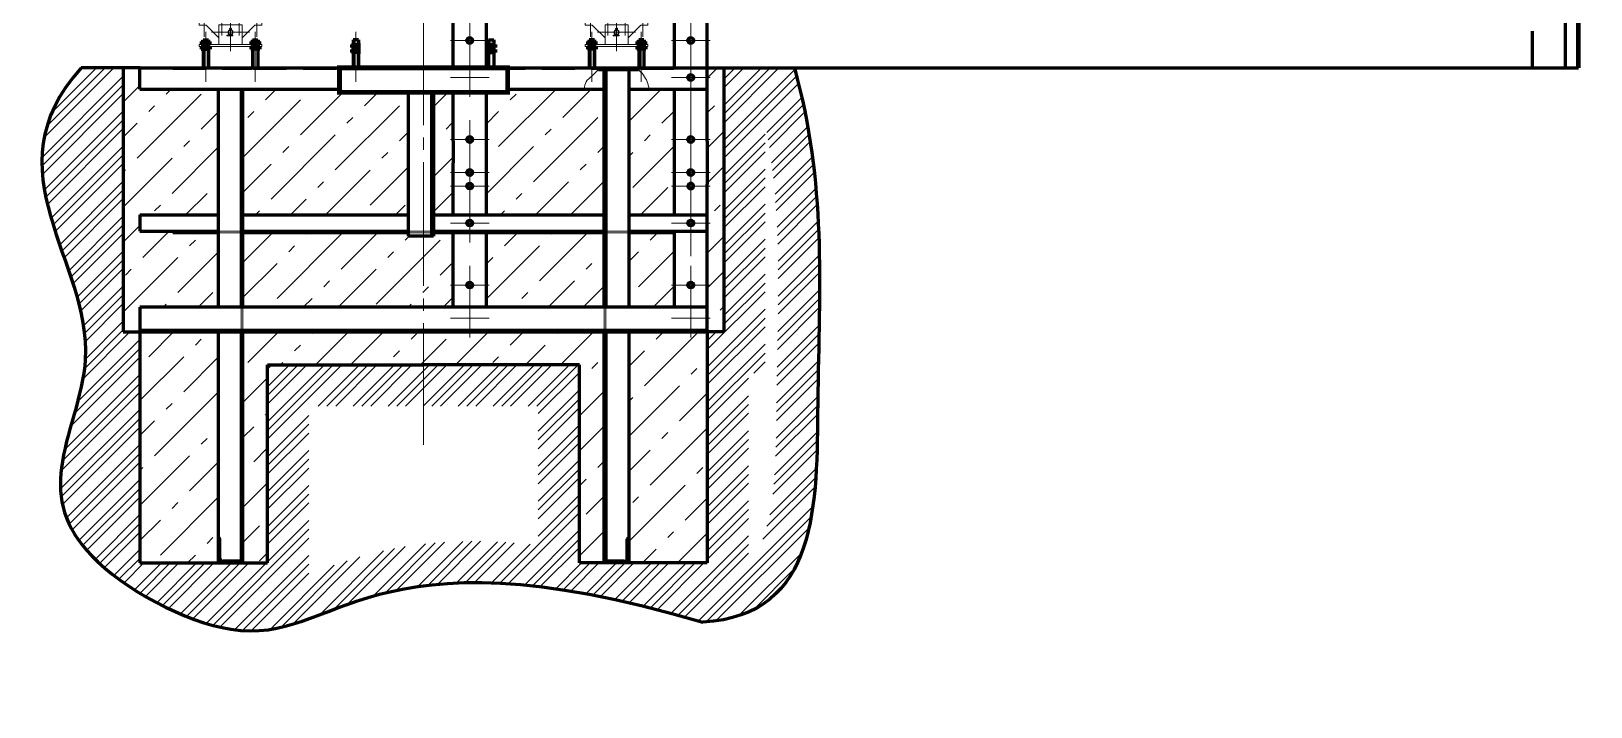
# Model space of a CAD drawing. Header units: millimetres. Extents: x 0 to 594, y 0 to 420.
# Drawn here: x 282.7 to 471.8, y 0 to 81.9 of the extents above; entities that cross this region are included whole.
import ezdxf

# ---------------------------------------------------------------- set-up
doc = ezdxf.new("R2010")
doc.units = ezdxf.units.MM
for name, pattern in [('K5LT32768', [0]), ('K5LT_AXLED', [19.5, 15, -1.5, 1.5, -1.5]), ('K5LT_BASIC', [0]), ('K5LT_DASHED', [6, 4, -2]), ('K5LT_THIN', [0])]:
    doc.linetypes.add(name, pattern=pattern)
doc.layers.add('Системный слой', color=7, linetype='Continuous')
pattern_1 = [(45, (0, 0), (-4.24264, 4.24264), [11, -5]), (45, (9.1924, 9.1924), (-4.24264, 4.24264), [1, -15]), (45, (3.5355, 7.778), (-4.24264, 4.24264), [11, -5]), (45, (12.728, 16.9706), (-4.24264, 4.24264), [1, -15])]

# ---------------------------------------------------------------- blocks, each defined once
blk = doc.blocks.new('U548')
at = {"layer": 'Системный слой', "color": 30, "linetype": 'K5LT_AXLED', "lineweight": 18, "true_color": 0xff8000}
for q in [(362.7, 49.45), (360.36, 47.11), (362.7, 44.77), (365.04, 47.11)]:
    blk.add_line((362.7, 47.11), q, dxfattribs=at)
blk = doc.blocks.new('U549')
at = {"layer": 'Системный слой', "color": 30, "linetype": 'K5LT_AXLED', "lineweight": 18, "true_color": 0xff8000}
for q in [(362.7, 53.45), (360.36, 51.11), (362.7, 48.77), (365.04, 51.11)]:
    blk.add_line((362.7, 51.11), q, dxfattribs=at)
blk = doc.blocks.new('U550')
at = {"layer": 'Системный слой', "color": 30, "linetype": 'K5LT_AXLED', "lineweight": 18, "true_color": 0xff8000}
for q in [(362.7, 60.97), (360.36, 58.63), (362.7, 56.29), (365.04, 58.63)]:
    blk.add_line((362.7, 58.63), q, dxfattribs=at)
blk = doc.blocks.new('U551')
at = {"layer": 'Системный слой', "color": 30, "linetype": 'K5LT_AXLED', "lineweight": 18, "true_color": 0xff8000}
for q in [(362.7, 65.45), (360.36, 63.11), (362.7, 60.77), (365.04, 63.11)]:
    blk.add_line((362.7, 63.11), q, dxfattribs=at)
blk = doc.blocks.new('U552')
at = {"layer": 'Системный слой', "color": 30, "linetype": 'K5LT_AXLED', "lineweight": 18, "true_color": 0xff8000}
for q in [(362.7, 67.09), (360.36, 64.75), (362.7, 62.41), (365.04, 64.75)]:
    blk.add_line((362.7, 64.75), q, dxfattribs=at)
blk = doc.blocks.new('U553')
at = {"layer": 'Системный слой', "color": 30, "linetype": 'K5LT_AXLED', "lineweight": 18, "true_color": 0xff8000}
for q in [(362.7, 71.09), (360.36, 68.75), (362.7, 66.41), (365.04, 68.75)]:
    blk.add_line((362.7, 68.75), q, dxfattribs=at)
blk = doc.blocks.new('U554')
at = {"layer": 'Системный слой', "color": 30, "linetype": 'K5LT_AXLED', "lineweight": 18, "true_color": 0xff8000}
for q in [(362.7, 78.61), (360.36, 76.27), (362.7, 73.93), (365.04, 76.27)]:
    blk.add_line((362.7, 76.27), q, dxfattribs=at)
blk = doc.blocks.new('U555')
at = {"layer": 'Системный слой', "color": 30, "linetype": 'K5LT_AXLED', "lineweight": 18, "true_color": 0xff8000}
for q in [(362.7, 83.09), (360.36, 80.75), (362.7, 78.41), (365.04, 80.75)]:
    blk.add_line((362.7, 80.75), q, dxfattribs=at)
blk = doc.blocks.new('U556')
at = {"layer": 'Системный слой', "color": 30, "linetype": 'K5LT_AXLED', "lineweight": 18, "true_color": 0xff8000}
for q in [(335.91, 49.45), (333.57, 47.11), (335.91, 44.77), (338.25, 47.11)]:
    blk.add_line((335.91, 47.11), q, dxfattribs=at)
blk = doc.blocks.new('U557')
at = {"layer": 'Системный слой', "color": 30, "linetype": 'K5LT_AXLED', "lineweight": 18, "true_color": 0xff8000}
for q in [(335.91, 53.45), (333.57, 51.11), (335.91, 48.77), (338.25, 51.11)]:
    blk.add_line((335.91, 51.11), q, dxfattribs=at)
blk = doc.blocks.new('U558')
at = {"layer": 'Системный слой', "color": 30, "linetype": 'K5LT_AXLED', "lineweight": 18, "true_color": 0xff8000}
for q in [(335.91, 60.97), (333.57, 58.63), (335.91, 56.29), (338.25, 58.63)]:
    blk.add_line((335.91, 58.63), q, dxfattribs=at)
blk = doc.blocks.new('U559')
at = {"layer": 'Системный слой', "color": 30, "linetype": 'K5LT_AXLED', "lineweight": 18, "true_color": 0xff8000}
for q in [(335.91, 65.45), (333.57, 63.11), (335.91, 60.77), (338.25, 63.11)]:
    blk.add_line((335.91, 63.11), q, dxfattribs=at)
blk = doc.blocks.new('U560')
at = {"layer": 'Системный слой', "color": 30, "linetype": 'K5LT_AXLED', "lineweight": 18, "true_color": 0xff8000}
for q in [(335.91, 67.09), (333.57, 64.75), (335.91, 62.41), (338.25, 64.75)]:
    blk.add_line((335.91, 64.75), q, dxfattribs=at)
blk = doc.blocks.new('U561')
at = {"layer": 'Системный слой', "color": 30, "linetype": 'K5LT_AXLED', "lineweight": 18, "true_color": 0xff8000}
for q in [(335.91, 71.09), (333.57, 68.75), (335.91, 66.41), (338.25, 68.75)]:
    blk.add_line((335.91, 68.75), q, dxfattribs=at)
blk = doc.blocks.new('U562')
at = {"layer": 'Системный слой', "color": 30, "linetype": 'K5LT_AXLED', "lineweight": 18, "true_color": 0xff8000}
for q in [(335.91, 78.61), (333.57, 76.27), (335.91, 73.93), (338.25, 76.27)]:
    blk.add_line((335.91, 76.27), q, dxfattribs=at)
blk = doc.blocks.new('U563')
at = {"layer": 'Системный слой', "color": 30, "linetype": 'K5LT_AXLED', "lineweight": 18, "true_color": 0xff8000}
for q in [(335.91, 83.09), (333.57, 80.75), (335.91, 78.41), (338.25, 80.75)]:
    blk.add_line((335.91, 80.75), q, dxfattribs=at)
blk = doc.blocks.new('U582')
at = {"layer": 'Системный слой', "color": 7, "linetype": 'K5LT32768', "lineweight": 18}
for p, q in [((284.06, 66.59), (293.91, 76.44)), ((284.32, 68.98), (292.77, 77.43)), ((284.66, 70.38), (291.71, 77.43)), ((285.25, 72.03), (290.65, 77.43)), ((366.71, 70.75), (373.38, 77.43)), ((366.71, 75), (369.14, 77.43)), ((366.71, 71.82), (372.32, 77.43)), ((366.71, 76.06), (368.08, 77.43)), ((366.71, 72.88), (371.26, 77.43)), ((366.71, 77.12), (367.02, 77.43)), ((366.71, 68.63), (375.32, 77.24)), ((366.71, 67.57), (375.54, 76.41)), ((284.05, 65.53), (293.91, 75.38)), ((284.11, 64.52), (293.91, 74.32)), ((366.71, 66.51), (375.76, 75.56)), ((371.93, 69.61), (376.17, 73.85)), ((284.35, 62.65), (293.91, 72.2)), ((372.09, 68.71), (376.36, 72.98)), ((372.24, 67.8), (376.54, 72.1)), ((284.52, 61.76), (293.91, 71.14)), ((284.72, 60.89), (293.91, 70.08)), ((372.5, 65.94), (376.88, 70.32)), ((366.71, 64.39), (371.71, 69.39)), ((366.71, 63.33), (371.71, 68.33)), ((372.62, 65), (377.04, 69.42)), ((372.73, 64.05), (377.19, 68.5)), ((285.16, 59.21), (293.91, 67.96)), ((285.41, 58.4), (293.91, 66.9)), ((366.71, 62.27), (371.71, 67.27)), ((372.92, 62.11), (377.45, 66.65)), ((285.66, 57.59), (293.91, 65.84)), ((366.71, 60.15), (371.71, 65.15)), ((372.99, 61.13), (377.57, 65.71)), ((373.06, 60.14), (377.68, 64.76)), ((286.2, 56), (293.91, 63.72)), ((286.47, 55.21), (293.91, 62.66)), ((366.71, 59.09), (371.71, 64.09)), ((366.71, 58.03), (371.71, 63.03)), ((373.17, 58.13), (377.87, 62.83)), ((286.74, 54.43), (293.91, 61.59)), ((366.71, 55.91), (371.71, 60.91)), ((373.21, 57.11), (377.95, 61.85)), ((373.25, 56.08), (378.03, 60.86)), ((287.29, 52.85), (293.91, 59.47)), ((366.71, 54.84), (371.71, 59.84)), ((366.71, 53.78), (371.71, 58.78)), ((373.29, 54), (378.14, 58.86)), ((287.55, 52.06), (293.91, 58.41)), ((287.81, 51.26), (293.91, 57.35)), ((373.3, 52.95), (378.19, 57.84)), ((373.31, 51.9), (378.23, 56.82)), ((288.3, 49.63), (293.91, 55.23)), ((366.71, 51.66), (371.71, 56.66)), ((366.71, 50.6), (371.71, 55.6)), ((288.53, 48.79), (293.91, 54.17)), ((288.74, 47.94), (293.91, 53.11)), ((366.71, 49.54), (371.71, 54.54)), ((373.29, 48.7), (378.3, 53.7)), ((373.3, 49.77), (378.28, 54.75)), ((366.71, 47.42), (371.71, 52.42)), ((366.71, 46.36), (371.71, 51.36)), ((373.28, 47.63), (378.31, 52.65)), ((289.08, 46.16), (293.91, 50.99)), ((289.21, 45.23), (293.91, 49.93)), ((364.71, 43.3), (371.71, 50.3)), ((373.23, 44.39), (378.3, 49.47)), ((373.25, 45.47), (378.31, 50.53)), ((289.3, 44.25), (293.91, 48.87)), ((364.71, 41.18), (371.71, 48.18)), ((373.21, 43.31), (378.29, 48.4)), ((289, 39.71), (294.72, 45.43)), ((289.2, 40.97), (293.91, 45.68)), ((289.31, 42.14), (293.91, 46.75)), ((364.71, 40.12), (371.71, 47.12)), ((364.71, 39.06), (371.71, 46.06)), ((364.71, 44.36), (365.78, 45.43)), ((364.71, 45.42), (364.72, 45.43)), ((373.17, 41.15), (378.26, 46.24)), ((288.36, 36.96), (295.91, 44.5)), ((364.71, 36.93), (371.71, 43.93)), ((373.13, 38.99), (378.22, 44.09)), ((373.15, 40.07), (378.24, 45.17)), ((287.54, 34.01), (295.91, 42.38)), ((287.96, 35.49), (295.91, 43.44)), ((364.71, 35.87), (371.71, 42.87)), ((370.33, 40.43), (371.71, 41.81)), ((373.1, 36.84), (378.18, 41.92)), ((286.8, 31.15), (295.91, 40.26)), ((311.41, 32.43), (320.41, 41.43)), ((311.41, 36.67), (316.17, 41.43)), ((311.41, 40.91), (311.93, 41.43)), ((311.41, 33.49), (319.35, 41.43)), ((311.41, 37.73), (315.11, 41.43)), ((311.41, 34.55), (318.29, 41.43)), ((311.41, 38.79), (314.05, 41.43)), ((317.54, 36.43), (322.54, 41.43)), ((318.6, 36.43), (323.6, 41.43)), ((319.66, 36.43), (324.66, 41.43)), ((321.78, 36.43), (326.78, 41.43)), ((322.84, 36.43), (327.84, 41.43)), ((323.9, 36.43), (328.9, 41.43)), ((326.02, 36.43), (331.02, 41.43)), ((327.08, 36.43), (332.08, 41.43)), ((328.14, 36.43), (333.14, 41.43)), ((330.26, 36.43), (335.26, 41.43)), ((331.32, 36.43), (336.32, 41.43)), ((332.38, 36.43), (337.38, 41.43)), ((334.51, 36.43), (339.51, 41.43)), ((335.57, 36.43), (340.57, 41.43)), ((336.63, 36.43), (341.63, 41.43)), ((338.75, 36.43), (343.75, 41.43)), ((339.81, 36.43), (344.81, 41.43)), ((340.87, 36.43), (345.87, 41.43)), ((342.99, 36.43), (347.99, 41.43)), ((344.05, 36.43), (349.05, 41.43)), ((344.21, 35.53), (349.21, 40.53)), ((364.71, 34.81), (369.71, 39.81)), ((373.08, 34.7), (378.14, 39.76)), ((373.09, 35.77), (378.16, 40.84)), ((286.37, 28.6), (295.91, 38.14)), ((286.54, 29.83), (295.91, 39.2)), ((344.21, 33.41), (349.21, 38.41)), ((286.3, 26.41), (295.91, 36.02)), ((344.21, 32.34), (349.21, 37.34)), ((344.21, 31.28), (349.21, 36.28)), ((364.71, 32.69), (369.71, 37.69)), ((364.71, 31.63), (369.71, 36.63)), ((373.02, 31.46), (378.1, 36.53)), ((373.05, 32.55), (378.11, 37.61)), ((286.39, 25.44), (295.91, 34.96)), ((311.41, 30.3), (316.41, 35.3)), ((311.41, 29.24), (316.41, 34.24)), ((344.21, 29.16), (349.21, 34.16)), ((364.71, 30.57), (369.71, 35.57)), ((372.99, 30.36), (378.09, 35.46)), ((286.54, 24.53), (295.91, 33.9)), ((311.41, 28.18), (316.41, 33.18)), ((344.21, 28.1), (349.21, 33.1)), ((364.71, 28.45), (369.71, 33.45)), ((364.71, 27.39), (369.71, 32.39)), ((372.78, 26.98), (378.04, 32.24)), ((372.87, 28.13), (378.06, 33.32)), ((287.03, 22.89), (295.91, 31.77)), ((287.34, 22.15), (295.91, 30.71)), ((311.41, 26.06), (316.41, 31.06)), ((344.21, 27.04), (349.21, 32.04)), ((364.71, 26.33), (369.71, 31.33)), ((372.66, 25.79), (378.02, 31.15)), ((287.7, 21.44), (295.91, 29.65)), ((311.41, 25), (316.41, 30)), ((311.41, 23.94), (316.41, 28.94)), ((344.21, 24.92), (349.21, 29.92)), ((344.21, 23.86), (349.21, 28.86)), ((364.71, 24.21), (369.71, 29.21)), ((372.27, 23.28), (377.93, 28.94)), ((288.52, 20.14), (295.91, 27.53)), ((288.97, 19.54), (295.91, 26.47)), ((311.41, 21.82), (316.41, 26.82)), ((344.21, 22.8), (349.21, 27.8)), ((364.71, 23.15), (369.71, 28.15)), ((364.71, 22.09), (369.71, 27.09)), ((371.43, 20.32), (377.77, 26.66)), ((371.94, 21.89), (377.86, 27.81)), ((289.46, 18.96), (295.91, 25.41)), ((311.41, 20.76), (316.41, 25.76)), ((311.41, 19.7), (316.41, 24.7)), ((339.57, 14.98), (349.21, 24.62)), ((344.21, 20.68), (349.21, 25.68)), ((364.71, 19.96), (369.71, 24.96)), ((290.49, 17.87), (295.91, 23.29)), ((340.57, 14.92), (349.21, 23.56)), ((363.65, 10.42), (377.5, 24.27)), ((364.58, 10.29), (377.3, 23.01)), ((364.71, 18.9), (369.71, 23.9)), ((364.71, 17.84), (369.71, 22.84)), ((291.04, 17.36), (295.91, 22.23)), ((291.6, 16.86), (295.91, 21.17)), ((304.76, 9.87), (316.41, 21.52)), ((311.41, 17.58), (316.41, 22.58)), ((342.54, 14.76), (349.21, 21.43)), ((365.76, 10.41), (377.04, 21.69)), ((292.78, 15.92), (295.91, 19.05)), ((305.61, 9.66), (316.41, 20.45)), ((319.43, 11.81), (326.8, 19.18)), ((321.11, 12.42), (328.09, 19.41)), ((324.23, 13.43), (330.55, 19.74)), ((325.68, 13.81), (331.72, 19.86)), ((327.05, 14.13), (332.87, 19.95)), ((329.63, 14.59), (335.09, 20.04)), ((330.85, 14.75), (336.17, 20.06)), ((332.04, 14.87), (337.22, 20.06)), ((334.3, 15.02), (339.29, 20)), ((335.4, 15.05), (340.3, 19.95)), ((336.47, 15.06), (341.29, 19.88)), ((338.56, 15.03), (343.25, 19.72)), ((343.5, 14.66), (349.21, 20.37)), ((344.45, 14.56), (349.21, 19.31)), ((360.33, 11.35), (369.71, 20.72)), ((361.17, 11.12), (369.71, 19.66)), ((293.39, 15.46), (295.91, 17.99)), ((294.01, 15.02), (296.41, 17.43)), ((295.28, 14.18), (298.54, 17.43)), ((295.94, 13.77), (299.6, 17.43)), ((296.6, 13.38), (300.66, 17.43)), ((297.97, 12.62), (302.78, 17.43)), ((298.67, 12.26), (303.84, 17.43)), ((299.38, 11.91), (304.9, 17.43)), ((300.84, 11.25), (307.02, 17.43)), ((301.59, 10.94), (308.08, 17.43)), ((302.36, 10.65), (309.14, 17.43)), ((303.94, 10.11), (311.26, 17.43)), ((307.41, 9.33), (316.41, 18.33)), ((308.37, 9.24), (316.41, 17.27)), ((311.7, 9.38), (319.47, 17.15)), ((313.01, 9.63), (321.07, 17.69)), ((314.46, 10.02), (322.6, 18.16)), ((317.72, 11.16), (325.46, 18.9)), ((346.33, 14.31), (349.45, 17.43)), ((347.25, 14.17), (350.51, 17.43)), ((348.17, 14.03), (351.57, 17.43)), ((349.97, 13.71), (353.69, 17.43)), ((350.87, 13.55), (354.75, 17.43)), ((351.76, 13.37), (355.81, 17.43)), ((353.51, 13.01), (357.93, 17.43)), ((354.38, 12.82), (358.99, 17.43)), ((355.25, 12.62), (360.05, 17.43)), ((356.96, 12.22), (362.18, 17.43)), ((357.81, 12), (363.24, 17.43)), ((358.66, 11.79), (364.3, 17.43)), ((362, 10.89), (369.71, 18.6)), ((368.49, 11.02), (376.16, 18.68)), ((309.4, 9.2), (316.41, 16.21)), ((370.29, 11.75), (375.29, 16.76))]:
    blk.add_line(p, q, dxfattribs=at)
blk = doc.blocks.new('U583')
at = {"layer": 'Системный слой', "color": 5, "linetype": 'K5LT_BASIC', "lineweight": 60, "true_color": 0x0000ff}
for p, q in [((328.5, 57.03), (328.5, 74.47)), ((331.3, 57.03), (331.3, 74.47)), ((331.5, 74.47), (331.5, 57.03)), ((331.5, 57.03), (328.5, 57.03))]:
    blk.add_line(p, q, dxfattribs=at)
blk = doc.blocks.new('U584')
at = {"layer": 'Системный слой', "color": 5, "linetype": 'K5LT_BASIC', "lineweight": 60, "true_color": 0x0000ff}
for p, q in [((355.01, 17.99), (355.01, 20.31)), ((355.13, 20.43), (355.21, 20.43)), ((355.21, 20.43), (355.21, 17.43)), ((352.21, 17.43), (352.21, 17.51)), ((355.21, 17.43), (352.21, 17.43)), ((352.33, 17.63), (354.65, 17.63))]:
    blk.add_line(p, q, dxfattribs=at)
for centre, radius, start, end in [((355.13, 20.31), 0.12, 90, 180), ((352.33, 17.51), 0.12, 90, 180), ((354.65, 17.99), 0.36, 270, 0)]:
    blk.add_arc(centre, radius, start, end, dxfattribs=at)
blk = doc.blocks.new('U585')
at = {"layer": 'Системный слой', "color": 5, "linetype": 'K5LT_BASIC', "lineweight": 60, "true_color": 0x0000ff}
for p, q in [((305.51, 20.43), (305.43, 20.43)), ((305.43, 20.43), (305.43, 17.43)), ((305.63, 17.99), (305.63, 20.31)), ((305.43, 17.43), (308.43, 17.43)), ((308.31, 17.63), (305.99, 17.63)), ((308.43, 17.43), (308.43, 17.51))]:
    blk.add_line(p, q, dxfattribs=at)
for centre, radius, start, end in [((305.51, 20.31), 0.12, 0, 90), ((305.99, 17.99), 0.36, 180, 270), ((308.31, 17.51), 0.12, 0, 90)]:
    blk.add_arc(centre, radius, start, end, dxfattribs=at)
blk = doc.blocks.new('U587')
at = {"layer": 'Системный слой', "color": 30, "linetype": 'K5LT_AXLED', "lineweight": 18, "true_color": 0xff8000}
for q in [(303.73, 87.11), (300.77, 84.15), (303.73, 81.19), (311.13, 84.15)]:
    blk.add_line((303.73, 84.15), q, dxfattribs=at)
blk = doc.blocks.new('U588')
at = {"layer": 'Системный слой', "color": 30, "linetype": 'K5LT_AXLED', "lineweight": 18, "true_color": 0xff8000}
for q in [(305.85, 87.29), (302.89, 84.33), (305.85, 81.37), (308.81, 84.33)]:
    blk.add_line((305.85, 84.33), q, dxfattribs=at)
blk = doc.blocks.new('U589')
at = {"layer": 'Системный слой', "color": 30, "linetype": 'K5LT_AXLED', "lineweight": 18, "true_color": 0xff8000}
for q in [(307.97, 87.29), (305.01, 84.33), (307.97, 81.37), (310.93, 84.33)]:
    blk.add_line((307.97, 84.33), q, dxfattribs=at)
blk = doc.blocks.new('U590')
at = {"layer": 'Системный слой', "color": 30, "linetype": 'K5LT_AXLED', "lineweight": 18, "true_color": 0xff8000}
for q in [(310.09, 87.11), (307.13, 84.15), (310.09, 81.19), (313.05, 84.15)]:
    blk.add_line((310.09, 84.15), q, dxfattribs=at)
blk = doc.blocks.new('U591')
at = {"layer": 'Системный слой', "color": 30, "linetype": 'K5LT_AXLED', "lineweight": 18, "true_color": 0xff8000}
for q in [(306.91, 84.05), (304.61, 81.75), (306.91, 79.45), (309.21, 81.75)]:
    blk.add_line((306.91, 81.75), q, dxfattribs=at)
blk = doc.blocks.new('U586')
at = {"layer": 'Системный слой', "color": 30, "linetype": 'K5LT_AXLED', "lineweight": 18, "true_color": 0xff8000}
for p, q in [((303.11, 83.42), (303.11, 82.63)), ((305.03, 84.83), (304.41, 84.83)), ((307.15, 84.83), (306.67, 84.83)), ((309.41, 84.83), (308.79, 84.83)), ((310.71, 82.63), (310.71, 83.42)), ((303.11, 82.63), (303.97, 82.63)), ((303.97, 82.63), (305.51, 81.09)), ((305.51, 80.27), (305.51, 82.65)), ((305.51, 82.65), (308.31, 82.65)), ((306.48, 81.32), (306.48, 81.38)), ((306.85, 81.38), (306.48, 81.38)), ((306.85, 81.32), (306.48, 81.32)), ((306.8, 82.11), (306.84, 82.04)), ((306.85, 82.14), (306.9, 82.05)), ((306.85, 81.46), (306.85, 81.38)), ((306.89, 81.34), (306.85, 81.38)), ((306.91, 81.38), (306.91, 81.45)), ((306.91, 81.45), (306.91, 81.38)), ((306.92, 82.05), (306.96, 82.14)), ((306.93, 81.34), (306.97, 81.38)), ((306.97, 81.38), (306.97, 81.46)), ((307.21, 81.38), (306.97, 81.38)), ((307.21, 81.32), (306.97, 81.32)), ((306.98, 82.04), (307.01, 82.12)), ((307.21, 81.32), (307.21, 81.38)), ((308.31, 82.65), (308.31, 80.27)), ((308.31, 81.09), (309.85, 82.63)), ((309.85, 82.63), (310.71, 82.63)), ((303.11, 80.27), (310.71, 80.27)), ((303.11, 80.03), (303.11, 80.27)), ((303.11, 80.03), (310.71, 80.03)), ((310.71, 80.03), (310.71, 80.27))]:
    blk.add_line(p, q, dxfattribs=at)
for centre, radius in [((303.73, 84.15), 0.96), ((305.85, 84.33), 0.96), ((307.97, 84.33), 0.96), ((310.09, 84.15), 0.96), ((303.73, 84.15), 0.595), ((303.73, 84.15), 0.592), ((303.73, 84.15), 0.408), ((303.73, 84.15), 0.4), ((303.73, 84.15), 0.36), ((305.85, 84.33), 0.595), ((305.85, 84.33), 0.592), ((305.85, 84.33), 0.408), ((305.85, 84.33), 0.4), ((305.85, 84.33), 0.36), ((307.97, 84.33), 0.595), ((307.97, 84.33), 0.592), ((307.97, 84.33), 0.408), ((307.97, 84.33), 0.4), ((307.97, 84.33), 0.36), ((310.09, 84.15), 0.595), ((310.09, 84.15), 0.592), ((310.09, 84.15), 0.408), ((310.09, 84.15), 0.4), ((310.09, 84.15), 0.36), ((306.91, 81.75), 0.3), ((306.91, 81.75), 0.26)]:
    blk.add_circle(centre, radius, dxfattribs=at)
for centre, radius, start, end in [((303.73, 84.15), 0.96, 45.0995, 168.4047), ((305.85, 84.33), 0.96, 126.919, 148.6118), ((305.85, 84.33), 0.96, 31.3882, 126.919), ((307.97, 84.33), 0.96, 31.3882, 87.5532), ((310.09, 84.15), 0.96, 99.6317, 134.9005), ((303.73, 84.15), 0.96, 168.4047, 229.7718), ((303.24, 84.06), 0.12, 45.6927, 146.2161), ((303.24, 84.06), 0.12, 234.5685, 335.0919), ((303.29, 84.4), 0.12, 194.5685, 295.0919), ((303.29, 84.4), 0.12, 5.6927, 106.2161), ((303.41, 83.77), 0.12, 85.6927, 186.2161), ((303.41, 83.77), 0.12, 274.5685, 15.0919), ((303.55, 84.62), 0.12, 154.5685, 255.0919), ((303.55, 84.62), 0.12, 325.6927, 66.2161), ((303.73, 83.65), 0.12, 125.6927, 226.2161), ((303.9, 84.62), 0.12, 114.5685, 215.0919), ((303.73, 83.65), 0.12, 314.5685, 55.0919), ((303.9, 84.62), 0.12, 285.6927, 26.2161), ((304.05, 83.77), 0.12, 165.6927, 266.2161), ((304.16, 84.4), 0.12, 74.5685, 175.0919), ((304.05, 83.77), 0.12, 354.5685, 95.0919), ((304.16, 84.4), 0.12, 245.6927, 346.2161), ((304.22, 84.07), 0.12, 205.6927, 306.2161), ((304.22, 84.07), 0.12, 34.5685, 135.0919), ((305.38, 84.5), 0.12, 204.8615, 305.3849), ((305.38, 84.15), 0.12, 55.9857, 156.5091), ((305.38, 84.5), 0.12, 15.9857, 116.5091), ((305.38, 84.15), 0.12, 244.8615, 345.3849), ((305.59, 84.76), 0.12, 164.8615, 265.3849), ((305.6, 83.89), 0.12, 95.9857, 196.5091), ((305.59, 84.76), 0.12, 335.9857, 76.5091), ((305.6, 83.89), 0.12, 284.8615, 25.3849), ((305.93, 84.82), 0.12, 124.8615, 225.3849), ((305.94, 83.84), 0.12, 135.9857, 236.5091), ((305.93, 84.82), 0.12, 295.9857, 36.5091), ((305.94, 83.84), 0.12, 324.8615, 65.3849), ((306.23, 84.66), 0.12, 84.8615, 185.3849), ((306.24, 84.01), 0.12, 175.9857, 276.5091), ((306.23, 84.66), 0.12, 255.9857, 356.5091), ((306.24, 84.01), 0.12, 4.8615, 105.3849), ((306.35, 84.34), 0.12, 44.8615, 145.3849), ((306.35, 84.34), 0.12, 215.9857, 316.5091), ((307.48, 84.45), 0.12, 210.8765, 311.3999), ((307.52, 84.11), 0.12, 62.0007, 162.5241), ((307.48, 84.45), 0.12, 22.0007, 122.5241), ((307.52, 84.11), 0.12, 250.8765, 351.3999), ((307.67, 84.73), 0.12, 170.8765, 271.3999), ((307.77, 83.87), 0.12, 102.0007, 202.5241), ((307.67, 84.73), 0.12, 342.0007, 82.5241), ((307.77, 83.87), 0.12, 290.8765, 31.3999), ((308, 84.83), 0.12, 130.8765, 231.3999), ((308.11, 83.85), 0.12, 142.0007, 242.5241), ((308, 84.83), 0.12, 302.0007, 42.5241), ((308.11, 83.85), 0.12, 330.8765, 71.3999), ((308.31, 84.69), 0.12, 90.8765, 191.3999), ((308.39, 84.06), 0.12, 182.0007, 282.5241), ((308.31, 84.69), 0.12, 262.0007, 2.5241), ((308.39, 84.06), 0.12, 10.8765, 111.3999), ((308.47, 84.39), 0.12, 50.8765, 151.3999), ((308.47, 84.39), 0.12, 222.0007, 322.5241), ((309.6, 84.24), 0.12, 214.3958, 314.9192), ((309.6, 84.24), 0.12, 25.52, 126.0434), ((309.66, 83.9), 0.12, 65.52, 166.0434), ((309.66, 83.9), 0.12, 254.3958, 354.9192), ((309.77, 84.53), 0.12, 174.3958, 274.9192), ((309.77, 84.53), 0.12, 345.52, 86.0434), ((309.92, 83.68), 0.12, 105.52, 206.0434), ((310.09, 84.65), 0.12, 134.3958, 234.9192), ((309.92, 83.68), 0.12, 294.3958, 34.9192), ((310.26, 83.68), 0.12, 145.52, 246.0434), ((310.09, 84.65), 0.12, 305.52, 46.0434), ((310.41, 84.53), 0.12, 94.3958, 194.9192), ((310.26, 83.68), 0.12, 334.3958, 74.9192), ((310.41, 84.53), 0.12, 265.52, 6.0434), ((310.52, 83.9), 0.12, 185.52, 286.0434), ((310.58, 84.24), 0.12, 54.3958, 154.9192), ((310.52, 83.9), 0.12, 14.3958, 114.9192), ((310.58, 84.24), 0.12, 225.52, 326.0434), ((306.91, 82.16), 0.116, 335.868, 204.6529), ((306.91, 82.16), 0.058, 335.868, 204.6529), ((306.85, 81.38), 0.058, 270.2604, 315.2604), ((306.85, 81.38), 0.058, 315.2604, 0.2604), ((306.97, 81.38), 0.058, 180.2604, 225.2604), ((306.97, 81.38), 0.058, 225.2604, 270.2604)]:
    blk.add_arc(centre, radius, start, end, dxfattribs=at)
at = {"layer": 'Системный слой'}
for name in ['U587', 'U588', 'U589', 'U590', 'U591']:
    blk.add_blockref(name, (0, 0), dxfattribs=at)
blk = doc.blocks.new('U656')
at = {"layer": 'Системный слой', "color": 30, "linetype": 'K5LT_AXLED', "lineweight": 18, "true_color": 0xff8000}
for q in [(350.53, 87.11), (347.57, 84.15), (350.53, 81.19), (357.93, 84.15)]:
    blk.add_line((350.53, 84.15), q, dxfattribs=at)
blk = doc.blocks.new('U657')
at = {"layer": 'Системный слой', "color": 30, "linetype": 'K5LT_AXLED', "lineweight": 18, "true_color": 0xff8000}
for q in [(352.65, 87.29), (349.69, 84.33), (352.65, 81.37), (355.61, 84.33)]:
    blk.add_line((352.65, 84.33), q, dxfattribs=at)
blk = doc.blocks.new('U658')
at = {"layer": 'Системный слой', "color": 30, "linetype": 'K5LT_AXLED', "lineweight": 18, "true_color": 0xff8000}
for q in [(354.77, 87.29), (351.81, 84.33), (354.77, 81.37), (357.73, 84.33)]:
    blk.add_line((354.77, 84.33), q, dxfattribs=at)
blk = doc.blocks.new('U659')
at = {"layer": 'Системный слой', "color": 30, "linetype": 'K5LT_AXLED', "lineweight": 18, "true_color": 0xff8000}
for q in [(356.89, 87.11), (353.93, 84.15), (356.89, 81.19), (359.85, 84.15)]:
    blk.add_line((356.89, 84.15), q, dxfattribs=at)
blk = doc.blocks.new('U660')
at = {"layer": 'Системный слой', "color": 30, "linetype": 'K5LT_AXLED', "lineweight": 18, "true_color": 0xff8000}
for q in [(353.71, 84.05), (351.41, 81.75), (353.71, 79.45), (356.01, 81.75)]:
    blk.add_line((353.71, 81.75), q, dxfattribs=at)
blk = doc.blocks.new('U655')
at = {"layer": 'Системный слой', "color": 30, "linetype": 'K5LT_AXLED', "lineweight": 18, "true_color": 0xff8000}
for p, q in [((349.91, 83.42), (349.91, 82.63)), ((351.83, 84.83), (351.21, 84.83)), ((353.95, 84.83), (353.47, 84.83)), ((356.21, 84.83), (355.59, 84.83)), ((357.51, 82.63), (357.51, 83.42)), ((349.91, 82.63), (350.77, 82.63)), ((350.77, 82.63), (352.31, 81.09)), ((352.31, 80.27), (352.31, 82.65)), ((352.31, 82.65), (355.11, 82.65)), ((353.28, 81.32), (353.28, 81.38)), ((353.65, 81.38), (353.28, 81.38)), ((353.65, 81.32), (353.28, 81.32)), ((353.6, 82.11), (353.64, 82.04)), ((353.65, 82.14), (353.7, 82.05)), ((353.65, 81.46), (353.65, 81.38)), ((353.69, 81.34), (353.65, 81.38)), ((353.71, 81.38), (353.71, 81.45)), ((353.71, 81.45), (353.71, 81.38)), ((353.72, 82.05), (353.76, 82.14)), ((353.73, 81.34), (353.77, 81.38)), ((353.77, 81.38), (353.77, 81.46)), ((354.01, 81.38), (353.77, 81.38)), ((354.01, 81.32), (353.77, 81.32)), ((353.78, 82.04), (353.81, 82.12)), ((354.01, 81.32), (354.01, 81.38)), ((355.11, 82.65), (355.11, 80.27)), ((355.11, 81.09), (356.65, 82.63)), ((356.65, 82.63), (357.51, 82.63)), ((349.91, 80.27), (357.51, 80.27)), ((349.91, 80.03), (349.91, 80.27)), ((349.91, 80.03), (357.51, 80.03)), ((357.51, 80.03), (357.51, 80.27))]:
    blk.add_line(p, q, dxfattribs=at)
for centre, radius in [((350.53, 84.15), 0.96), ((352.65, 84.33), 0.96), ((354.77, 84.33), 0.96), ((356.89, 84.15), 0.96), ((350.53, 84.15), 0.595), ((350.53, 84.15), 0.592), ((350.53, 84.15), 0.408), ((350.53, 84.15), 0.4), ((350.53, 84.15), 0.36), ((352.65, 84.33), 0.595), ((352.65, 84.33), 0.592), ((352.65, 84.33), 0.408), ((352.65, 84.33), 0.4), ((352.65, 84.33), 0.36), ((354.77, 84.33), 0.595), ((354.77, 84.33), 0.592), ((354.77, 84.33), 0.408), ((354.77, 84.33), 0.4), ((354.77, 84.33), 0.36), ((356.89, 84.15), 0.595), ((356.89, 84.15), 0.592), ((356.89, 84.15), 0.408), ((356.89, 84.15), 0.4), ((356.89, 84.15), 0.36), ((353.71, 81.75), 0.3), ((353.71, 81.75), 0.26)]:
    blk.add_circle(centre, radius, dxfattribs=at)
for centre, radius, start, end in [((350.53, 84.15), 0.96, 45.0995, 168.4047), ((352.65, 84.33), 0.96, 126.919, 148.6118), ((352.65, 84.33), 0.96, 31.3882, 126.919), ((354.77, 84.33), 0.96, 31.3882, 87.5532), ((356.89, 84.15), 0.96, 99.6317, 134.9005), ((350.53, 84.15), 0.96, 168.4047, 229.7718), ((350.04, 84.06), 0.12, 45.6927, 146.2161), ((350.04, 84.06), 0.12, 234.5685, 335.0919), ((350.09, 84.4), 0.12, 194.5685, 295.0919), ((350.09, 84.4), 0.12, 5.6927, 106.2161), ((350.21, 83.77), 0.12, 85.6927, 186.2161), ((350.21, 83.77), 0.12, 274.5685, 15.0919), ((350.35, 84.62), 0.12, 154.5685, 255.0919), ((350.35, 84.62), 0.12, 325.6927, 66.2161), ((350.53, 83.65), 0.12, 125.6927, 226.2161), ((350.7, 84.62), 0.12, 114.5685, 215.0919), ((350.53, 83.65), 0.12, 314.5685, 55.0919), ((350.7, 84.62), 0.12, 285.6927, 26.2161), ((350.85, 83.77), 0.12, 165.6927, 266.2161), ((350.96, 84.4), 0.12, 74.5685, 175.0919), ((350.85, 83.77), 0.12, 354.5685, 95.0919), ((350.96, 84.4), 0.12, 245.6927, 346.2161), ((351.02, 84.07), 0.12, 205.6927, 306.2161), ((351.02, 84.07), 0.12, 34.5685, 135.0919), ((352.18, 84.5), 0.12, 204.8615, 305.3849), ((352.18, 84.15), 0.12, 55.9857, 156.5091), ((352.18, 84.5), 0.12, 15.9857, 116.5091), ((352.18, 84.15), 0.12, 244.8615, 345.3849), ((352.39, 84.76), 0.12, 164.8615, 265.3849), ((352.4, 83.89), 0.12, 95.9857, 196.5091), ((352.39, 84.76), 0.12, 335.9857, 76.5091), ((352.4, 83.89), 0.12, 284.8615, 25.3849), ((352.73, 84.82), 0.12, 124.8615, 225.3849), ((352.74, 83.84), 0.12, 135.9857, 236.5091), ((352.73, 84.82), 0.12, 295.9857, 36.5091), ((352.74, 83.84), 0.12, 324.8615, 65.3849), ((353.03, 84.66), 0.12, 84.8615, 185.3849), ((353.04, 84.01), 0.12, 175.9857, 276.5091), ((353.03, 84.66), 0.12, 255.9857, 356.5091), ((353.04, 84.01), 0.12, 4.8615, 105.3849), ((353.15, 84.34), 0.12, 44.8615, 145.3849), ((353.15, 84.34), 0.12, 215.9857, 316.5091), ((354.28, 84.45), 0.12, 210.8765, 311.3999), ((354.32, 84.11), 0.12, 62.0007, 162.5241), ((354.28, 84.45), 0.12, 22.0007, 122.5241), ((354.32, 84.11), 0.12, 250.8765, 351.3999), ((354.47, 84.73), 0.12, 170.8765, 271.3999), ((354.57, 83.87), 0.12, 102.0007, 202.5241), ((354.47, 84.73), 0.12, 342.0007, 82.5241), ((354.57, 83.87), 0.12, 290.8765, 31.3999), ((354.8, 84.83), 0.12, 130.8765, 231.3999), ((354.91, 83.85), 0.12, 142.0007, 242.5241), ((354.8, 84.83), 0.12, 302.0007, 42.5241), ((354.91, 83.85), 0.12, 330.8765, 71.3999), ((355.11, 84.69), 0.12, 90.8765, 191.3999), ((355.19, 84.06), 0.12, 182.0007, 282.5241), ((355.11, 84.69), 0.12, 262.0007, 2.5241), ((355.19, 84.06), 0.12, 10.8765, 111.3999), ((355.27, 84.39), 0.12, 50.8765, 151.3999), ((355.27, 84.39), 0.12, 222.0007, 322.5241), ((356.4, 84.24), 0.12, 214.3958, 314.9192), ((356.4, 84.24), 0.12, 25.52, 126.0434), ((356.46, 83.9), 0.12, 65.52, 166.0434), ((356.46, 83.9), 0.12, 254.3958, 354.9192), ((356.57, 84.53), 0.12, 174.3958, 274.9192), ((356.57, 84.53), 0.12, 345.52, 86.0434), ((356.72, 83.68), 0.12, 105.52, 206.0434), ((356.89, 84.65), 0.12, 134.3958, 234.9192), ((356.72, 83.68), 0.12, 294.3958, 34.9192), ((357.06, 83.68), 0.12, 145.52, 246.0434), ((356.89, 84.65), 0.12, 305.52, 46.0434), ((357.21, 84.53), 0.12, 94.3958, 194.9192), ((357.06, 83.68), 0.12, 334.3958, 74.9192), ((357.21, 84.53), 0.12, 265.52, 6.0434), ((357.32, 83.9), 0.12, 185.52, 286.0434), ((357.38, 84.24), 0.12, 54.3958, 154.9192), ((357.32, 83.9), 0.12, 14.3958, 114.9192), ((357.38, 84.24), 0.12, 225.52, 326.0434), ((353.71, 82.16), 0.116, 335.868, 204.6529), ((353.71, 82.16), 0.058, 335.868, 204.6529), ((353.65, 81.38), 0.058, 270.2604, 315.2604), ((353.65, 81.38), 0.058, 315.2604, 0.2604), ((353.77, 81.38), 0.058, 180.2604, 225.2604), ((353.77, 81.38), 0.058, 225.2604, 270.2604)]:
    blk.add_arc(centre, radius, start, end, dxfattribs=at)
at = {"layer": 'Системный слой'}
for name in ['U656', 'U657', 'U658', 'U659', 'U660']:
    blk.add_blockref(name, (0, 0), dxfattribs=at)

msp = doc.modelspace()

# ---------------------------------------------------------------- hatches: boundary and pattern name
at = {"layer": 'Системный слой'}
h = msp.add_hatch(dxfattribs=at)
h.set_pattern_fill('Бетон', angle=45, style=0, pattern_type=0)
h.set_pattern_definition(pattern_1)
h.paths.add_polyline_path([(295.90905, 59.63038), (305.40905, 59.63038), (305.40905, 74.87038), (295.90905, 74.87038), (295.90905, 77.43038), (293.90905, 77.43038), (293.90905, 45.43038), (295.90905, 45.43038), (295.90905, 48.43038), (305.40905, 48.43038), (305.40905, 57.63038), (295.90905, 57.63038)])
h.paths.add_polyline_path([(308.40905, 59.63038), (328.50298, 59.63038), (328.50298, 74.47038), (320.10905, 74.47038), (320.10905, 74.87038), (308.40905, 74.87038)])
h.paths.add_polyline_path([(308.40905, 48.43038), (333.90905, 48.43038), (333.90905, 49.70482), (333.90905, 57.43038), (331.50298, 57.43038), (331.50298, 57.03038), (328.50298, 57.03038), (328.50298, 57.43038), (308.40905, 57.43038)])
h.paths.add_polyline_path([(337.90905, 59.63038), (352.20905, 59.63038), (352.20905, 74.87038), (345.84553, 74.87038), (340.50905, 74.87038), (340.50905, 74.47038), (337.90905, 74.47038)])
h.paths.add_polyline_path([(333.90905, 68.55284), (333.90905, 74.47038), (333.47794, 74.47038), (331.50298, 74.47038), (331.50298, 59.63038), (333.90905, 59.63038), (333.90905, 65.91038)])
h.paths.add_polyline_path([(344.98201, 57.43038), (337.90905, 57.43038), (337.90905, 48.43038), (352.20905, 48.43038), (352.20905, 57.43038), (345.84553, 57.43038)])
h.paths.add_polyline_path([(360.7026, 59.63038), (360.7026, 74.87038), (355.20905, 74.87038), (355.20905, 59.63038)])
h.paths.add_polyline_path([(355.20905, 57.43038), (355.20905, 48.43038), (360.7026, 48.43038), (360.7026, 57.43038)])
h.paths.add_polyline_path([(305.40905, 17.43038), (305.40905, 37.0861), (305.40905, 45.43038), (295.90905, 45.43038), (295.90905, 17.43038)])
h.paths.add_polyline_path([(352.20905, 45.43038), (308.40905, 45.43038), (308.40905, 36.58407), (308.40905, 17.63038), (308.30987, 17.63038), (308.39029, 17.59945), (308.42925, 17.5226), (308.42987, 17.51038), (308.42987, 17.43038), (311.40905, 17.43038), (311.40905, 41.43038), (330.30905, 41.43038), (349.20905, 41.43038), (349.20905, 17.43038), (352.20905, 17.43038), (352.20905, 17.51328), (352.23998, 17.59369), (352.31683, 17.63265), (352.32905, 17.63328), (352.20905, 17.63328), (352.20905, 37.0861)])
h.paths.add_polyline_path([(364.70905, 45.43038), (355.20905, 45.43038), (355.20905, 36.58407), (355.20905, 20.43328), (355.20905, 17.43038), (364.70905, 17.43038)])
h = msp.add_hatch(dxfattribs=at)
h.set_pattern_fill('Металл', angle=45, style=0, pattern_type=0)
h.set_pattern_definition([(45, (0, 0), (-1.414214, 1.414214), [])])
h.paths.add_polyline_path([(352.40905, 77.23038), (355.20905, 77.23038), (356.12299, 77.23038), (356.09816, 77.43038), (351.71207, 77.43038), (351.51207, 77.23038), (352.20905, 77.23038)])
h = msp.add_hatch(dxfattribs=at)
h.set_pattern_fill('Бетон', angle=45, style=0, pattern_type=0)
h.set_pattern_definition(pattern_1)
h.paths.add_polyline_path([(364.7026, 63.35038), (364.7026, 49.70482), (364.7026, 48.43038), (364.70905, 48.43038), (364.70905, 45.43038), (366.70905, 45.43038), (366.70905, 77.43038), (364.70905, 77.43038), (364.7026, 77.43038), (364.7026, 68.55284)])

# ---------------------------------------------------------------- linework, layer by layer
at = {"layer": 'Системный слой', "color": 5, "linetype": 'K5LT_BASIC', "lineweight": 60, "true_color": 0x0000ff}
for p, q in [((468.7026, 167.92119), (468.7026, 77.43038)), ((333.90905, 77.43038), (333.90905, 83.03038)), ((337.90905, 83.03038), (337.90905, 77.43038)), ((360.7026, 83.03038), (360.7026, 77.23038)), ((364.7026, 68.55284), (364.7026, 83.03038)), ((464.7026, 81.87951), (464.7026, 77.43038)), ((303.36905, 80.63038), (303.36905, 80.27038)), ((303.36905, 80.63038), (304.44905, 80.63038)), ((304.44905, 80.27038), (303.36905, 80.27038)), ((303.36905, 80.03038), (303.36905, 79.71734)), ((303.36905, 80.03038), (304.44905, 80.03038)), ((303.36905, 79.71734), (304.44905, 79.71734)), ((303.58905, 80.83038), (303.58905, 80.03284)), ((303.58905, 80.83038), (304.22905, 80.83038)), ((303.58905, 80.07284), (303.58905, 77.43038)), ((304.22905, 80.83038), (304.22905, 80.03284)), ((304.22905, 80.07284), (304.22905, 77.43038)), ((304.44905, 80.27038), (304.44905, 80.63038)), ((304.44905, 80.03038), (304.44905, 79.71734)), ((309.36905, 80.63038), (309.36905, 80.27038)), ((309.36905, 80.63038), (310.44905, 80.63038)), ((310.44905, 80.27038), (309.36905, 80.27038)), ((309.36905, 80.03038), (309.36905, 79.71734)), ((310.44905, 80.03038), (309.36905, 80.03038)), ((310.44905, 79.71734), (309.36905, 79.71734)), ((309.58905, 80.83038), (309.58905, 80.03284)), ((309.58905, 80.83038), (310.22905, 80.83038)), ((309.58905, 80.07284), (309.58905, 77.43038)), ((310.22905, 80.83038), (310.22905, 80.03284)), ((310.22905, 80.07284), (310.22905, 77.43038)), ((310.44905, 80.27038), (310.44905, 80.63038)), ((310.44905, 80.03038), (310.44905, 79.71734)), ((321.56905, 80.26994), (321.56905, 79.90994)), ((321.56905, 80.26994), (322.64905, 80.26994)), ((322.64905, 79.90994), (321.56905, 79.90994)), ((321.56905, 79.64821), (321.56905, 79.28821)), ((321.56905, 79.64821), (322.64905, 79.64821)), ((321.78905, 80.83038), (321.78905, 77.43038)), ((322.42905, 80.83038), (321.78905, 80.83038)), ((322.42905, 80.83038), (322.42905, 77.43038)), ((337.96905, 80.26994), (337.96905, 79.90994)), ((339.04905, 80.26994), (337.96905, 80.26994)), ((337.96905, 80.26994), (337.96905, 79.90994)), ((337.96905, 79.90994), (339.04905, 79.90994)), ((337.96905, 79.64821), (337.96905, 79.28821)), ((339.04905, 79.64821), (337.96905, 79.64821)), ((337.96905, 79.64821), (337.96905, 79.28821)), ((338.18905, 80.83038), (338.18905, 77.43038)), ((338.18905, 80.83038), (338.82905, 80.83038)), ((338.82905, 80.83038), (338.82905, 77.43038)), ((339.04905, 80.26994), (339.04905, 79.90994)), ((339.04905, 79.64821), (339.04905, 79.28821)), ((350.16905, 80.63038), (350.16905, 80.27038)), ((350.16905, 80.63038), (351.24905, 80.63038)), ((351.24905, 80.27038), (350.16905, 80.27038)), ((350.16905, 80.03038), (350.16905, 79.71734)), ((351.24905, 80.03038), (350.16905, 80.03038)), ((351.24905, 79.71734), (350.16905, 79.71734)), ((350.38905, 80.83038), (350.38905, 80.03284)), ((351.02905, 80.83038), (350.38905, 80.83038)), ((350.38905, 80.07284), (350.38905, 77.43038)), ((351.02905, 80.83038), (351.02905, 80.03284)), ((351.02905, 80.07284), (351.02905, 77.43038)), ((351.24905, 80.27038), (351.24905, 80.63038)), ((351.24905, 80.03038), (351.24905, 79.71734)), ((356.16905, 80.63038), (356.16905, 80.27038)), ((356.16905, 80.63038), (357.24905, 80.63038)), ((357.24905, 80.27038), (356.16905, 80.27038)), ((356.16905, 80.03038), (356.16905, 79.71734)), ((357.24905, 80.03038), (356.16905, 80.03038)), ((357.24905, 79.71734), (356.16905, 79.71734)), ((356.38905, 80.83038), (356.38905, 80.03284)), ((357.02905, 80.83038), (356.38905, 80.83038)), ((356.38905, 80.07284), (356.38905, 77.43038)), ((357.02905, 80.83038), (357.02905, 80.03284)), ((357.02905, 80.07284), (357.02905, 77.43038)), ((357.24905, 80.27038), (357.24905, 80.63038)), ((357.24905, 80.03038), (357.24905, 79.71734)), ((322.64905, 79.28821), (321.56905, 79.28821)), ((337.96905, 79.28821), (339.04905, 79.28821)), ((295.90905, 77.43038), (288.80943, 77.43038)), ((293.90905, 77.43038), (293.90905, 45.43038)), ((295.90905, 77.43038), (364.70905, 77.43038)), ((295.90905, 74.87038), (295.90905, 77.43038)), ((327.10905, 77.43038), (320.70905, 77.43038)), ((327.525, 77.23038), (327.52392, 77.23038)), ((351.51207, 77.23038), (356.35064, 77.23038)), ((352.20905, 77.23038), (355.20905, 77.23038)), ((352.20905, 48.43038), (352.20905, 77.23038)), ((352.40905, 77.23038), (352.40905, 48.43038)), ((355.20905, 77.23038), (355.20905, 48.43038)), ((364.70905, 77.43038), (470.3026, 77.43038)), ((366.70905, 77.43038), (366.70905, 45.43038)), ((295.90905, 74.87038), (320.10905, 74.87038)), ((305.40905, 74.87038), (305.40905, 48.43038)), ((308.20905, 74.87038), (308.20905, 48.43038)), ((308.40905, 48.43038), (308.40905, 74.87038)), ((333.90905, 68.55284), (333.90905, 74.47038)), ((337.90905, 74.47038), (337.90905, 59.63038)), ((340.50905, 74.87038), (345.84553, 74.87038)), ((344.98201, 74.87038), (352.20905, 74.87038)), ((355.20905, 74.87038), (364.70905, 74.87038)), ((360.7026, 74.87038), (360.7026, 59.63038)), ((333.90905, 68.55284), (333.90905, 65.91038)), ((364.7026, 68.55284), (364.7026, 63.35038)), ((333.90905, 59.63038), (333.90905, 65.91038)), ((333.90905, 59.63038), (333.90905, 63.35038)), ((364.7026, 49.70482), (364.7026, 63.35038)), ((364.7026, 48.11038), (364.7026, 63.35038)), ((295.90905, 59.63038), (305.40905, 59.63038)), ((295.90905, 59.63038), (295.90905, 57.63038)), ((308.40905, 59.63038), (328.50298, 59.63038)), ((331.50298, 59.63038), (352.20905, 59.63038)), ((355.20905, 59.63038), (364.70905, 59.63038)), ((295.90905, 57.63038), (305.40905, 57.63038)), ((305.40905, 57.43038), (299.90905, 57.43038)), ((308.40905, 57.63038), (328.50298, 57.63038)), ((328.50298, 57.43038), (308.40905, 57.43038)), ((331.50298, 57.63038), (345.84553, 57.63038)), ((345.84553, 57.43038), (331.50298, 57.43038)), ((333.90905, 49.70482), (333.90905, 57.43038)), ((333.90905, 48.43038), (333.90905, 57.43038)), ((337.90905, 57.43038), (337.90905, 48.43038)), ((344.98201, 57.63038), (352.20905, 57.63038)), ((352.20905, 57.43038), (344.98201, 57.43038)), ((355.20905, 57.63038), (364.70905, 57.63038)), ((360.70905, 57.43038), (355.20905, 57.43038)), ((360.7026, 57.63038), (360.7026, 48.43038)), ((364.70905, 48.43038), (295.90905, 48.43038)), ((295.90905, 48.43038), (295.90905, 45.43038)), ((364.70905, 45.43038), (364.70905, 48.43038)), ((293.90905, 45.43038), (295.90905, 45.43038)), ((295.90905, 45.63038), (364.70905, 45.63038)), ((295.90905, 45.43038), (364.70905, 45.43038)), ((295.90905, 45.43038), (295.90905, 17.43038)), ((305.40905, 45.43038), (305.40905, 37.0861)), ((308.20905, 45.43038), (308.20905, 36.68341)), ((308.40905, 36.58407), (308.40905, 45.43038)), ((352.20905, 37.0861), (352.20905, 45.43038)), ((352.40905, 45.43038), (352.40905, 36.98677)), ((355.20905, 45.43038), (355.20905, 36.58407)), ((366.70905, 45.43038), (364.70905, 45.43038)), ((364.70905, 45.43038), (364.70905, 17.43038)), ((311.40905, 17.43038), (311.40905, 41.43038)), ((311.40905, 41.43038), (330.30905, 41.43038)), ((349.20905, 41.43038), (330.30905, 41.43038)), ((349.20905, 17.43038), (349.20905, 41.43038)), ((305.40905, 37.0861), (305.40905, 17.43038)), ((308.20905, 36.68341), (308.20905, 17.63038)), ((308.40905, 17.63038), (308.40905, 36.58407)), ((352.20905, 17.63328), (352.20905, 37.0861)), ((352.40905, 36.98677), (352.40905, 17.63328)), ((355.20905, 36.58407), (355.20905, 17.63328)), ((295.90905, 17.43038), (305.40905, 17.43038)), ((305.40905, 17.43038), (308.40905, 17.43038)), ((308.20905, 17.63038), (308.40905, 17.63038)), ((308.42987, 17.43038), (311.40905, 17.43038)), ((352.20905, 17.43038), (349.20905, 17.43038)), ((354.64905, 17.63328), (352.20905, 17.63328)), ((364.70905, 17.43038), (355.20905, 17.43038))]:
    msp.add_line(p, q, dxfattribs=at)
at = {"layer": 'Системный слой', "color": 30, "linetype": 'K5LT_AXLED', "lineweight": 18, "true_color": 0xff8000}
for p, q in [((330.30905, 105.00316), (330.30905, 31.73389)), ((362.70905, 103.00316), (362.70201, 54.60686)), ((303.90905, 81.80712), (303.90905, 75.72736)), ((309.90905, 81.80712), (309.90905, 75.72736)), ((322.10905, 81.80712), (322.10905, 75.72736)), ((350.70905, 81.80712), (350.70905, 75.72736)), ((356.70905, 81.80712), (356.70905, 75.72736))]:
    msp.add_line(p, q, dxfattribs=at)
at = {"layer": 'Системный слой', "color": 7, "linetype": 'K5LT_DASHED', "lineweight": 18}
for p, q in [((299.90905, 77.23038), (309.49336, 77.23038)), ((309.7012, 77.23038), (332.63622, 77.23038)), ((332.63622, 77.23038), (361.14905, 77.23038)), ((308.40905, 57.63038), (305.40905, 57.63038)), ((308.40905, 57.43038), (305.40905, 57.43038)), ((328.50298, 57.63038), (331.50298, 57.63038)), ((328.50298, 57.43038), (331.50298, 57.43038)), ((352.20905, 57.63038), (355.20905, 57.63038)), ((352.20905, 57.43038), (355.20905, 57.43038)), ((308.20905, 45.43038), (308.20905, 48.43038)), ((308.40905, 48.43038), (308.40905, 45.43038)), ((352.20905, 48.43038), (352.20905, 45.43038)), ((352.40905, 48.43038), (352.40905, 45.43038))]:
    msp.add_line(p, q, dxfattribs=at)
at = {"layer": 'Системный слой', "color": 5, "linetype": 'K5LT_BASIC', "true_color": 0x0000ff, "const_width": 0.6}
for points in [[(470.3026, 77.43038), (470.3026, 169.01944)], [(333.47794, 74.47038), (320.10905, 74.47038), (320.10905, 77.43038), (340.50905, 77.43038), (340.50905, 74.47038), (333.47794, 74.47038)]]:
    msp.add_lwpolyline(points, dxfattribs=at)
at = {"layer": 'Системный слой', "color": 5, "linetype": 'K5LT_BASIC', "lineweight": 60, "true_color": 0x0000ff}
for centre in [(335.90905, 80.75038), (362.7026, 80.75038), (362.7026, 76.27038), (335.90905, 68.75038), (362.7026, 68.75038), (335.90905, 64.75038), (362.7026, 64.75038), (335.90905, 58.63038), (362.7026, 58.63038), (335.90905, 51.11038), (362.7026, 51.11038)]:
    msp.add_circle(centre, 0.34, dxfattribs=at)
for centre, start, end in [((335.90905, 63.11038), 90, 89.9999943), ((362.7026, 63.11038), 89.8819073, 88.9127771), ((362.7026, 47.11038), 88.9127771, 90), ((362.7026, 47.11038), 270, 271.0872229)]:
    msp.add_arc(centre, 0.34, start, end, dxfattribs=at)
for points, knots in [([(288.80943, 77.43038), (277.4782, 64.92564), (294.68851, 49.87208), (285.09323, 29.21462), (287.58032, 17.71746), (318.74936, 0.89461), (322.87007, 22.43888), (364.17712, 10.26263)], [0, 0, 0, 0, 2.359876337, 3.237831671, 4.005964068, 4.904043377, 7, 7, 7, 7]), ([(375.26654, 77.43038), (379.17071, 63.29259), (377.53879, 41.85108), (378.30555, 11.03173), (364.17712, 10.26263)], [0, 0, 0, 0, 2.208981549, 4, 4, 4, 4])]:
    msp.add_open_spline(points, degree=3, knots=knots, dxfattribs=at)
at = {"layer": 'Системный слой', "color": 7, "linetype": 'K5LT_THIN', "lineweight": 18}
for points, knots in [([(349.81269, 74.87038), (349.81415, 75.19144), (349.8796, 75.4771), (350.00905, 75.72736), (350.16639, 76.03153), (350.5128, 76.2311), (350.76467, 76.48298), (351.08047, 76.79878), (351.39627, 77.11458), (351.71207, 77.43038)], [0, 0, 0, 0, 1, 1, 1, 2, 2, 2, 3, 3, 3, 3]), ([(356.09816, 77.43038), (356.45368, 77.17164), (356.75085, 76.87447), (356.98967, 76.53887), (357.32993, 76.06072), (357.55174, 75.50456), (357.65511, 74.87038)], [0, 0, 0, 0, 1, 1, 1, 2, 2, 2, 2])]:
    msp.add_open_spline(points, degree=3, knots=knots, dxfattribs=at)

# ---------------------------------------------------------------- block references
at = {"layer": 'Системный слой'}
for name in ['U586', 'U655', 'U563', 'U555', 'U562', 'U554', 'U582', 'U583', 'U561', 'U553', 'U560', 'U552', 'U559', 'U551', 'U558', 'U550', 'U557', 'U549', 'U556', 'U548', 'U585', 'U584']:
    msp.add_blockref(name, (0, 0), dxfattribs=at)

doc.saveas('drawing.dxf')
